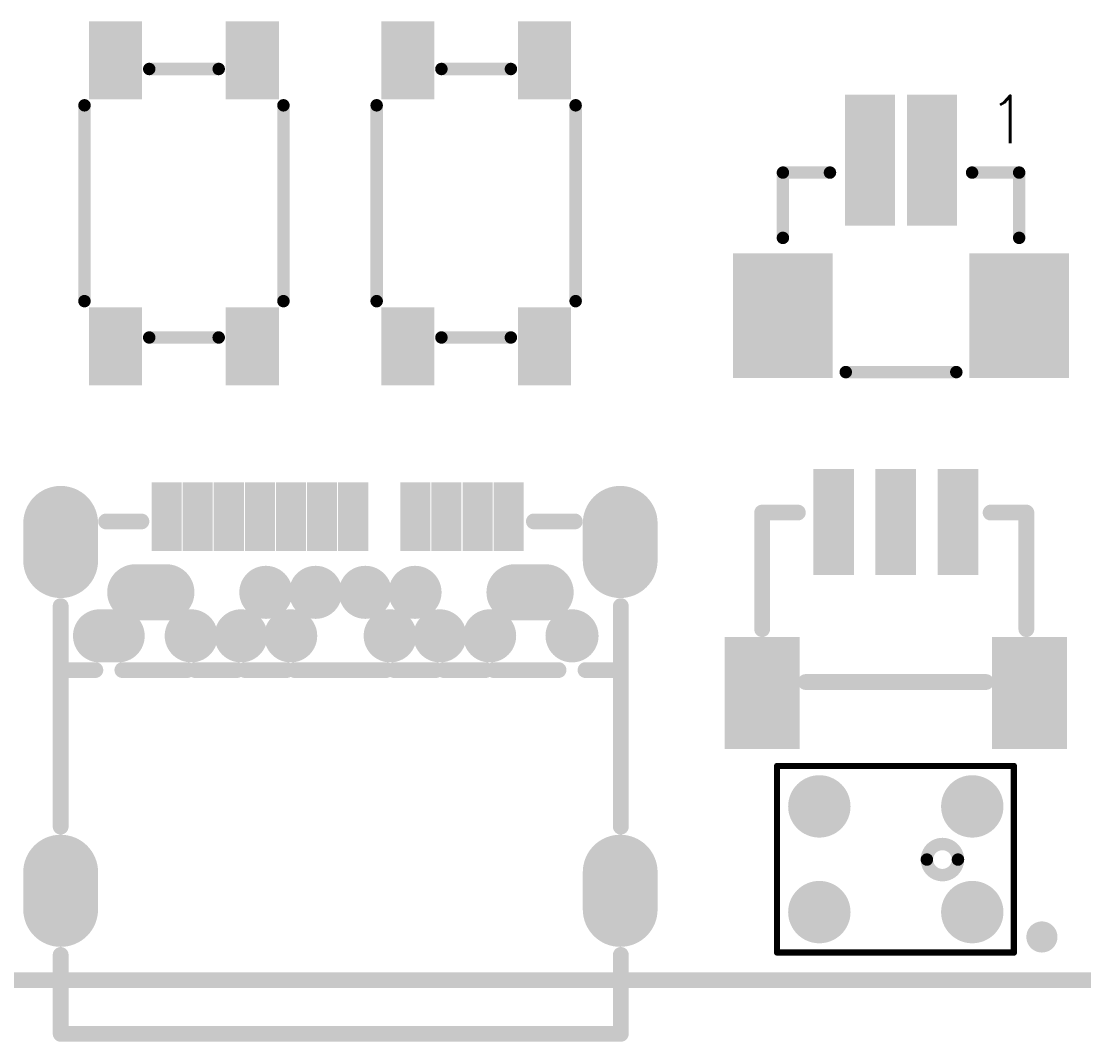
# Model space of a CAD drawing. Header units: millimetres. Extents: x 33.87 to 37.32, y 19.03 to 21.28.
# Drawn here: x 34.653 to 35.326, y 19.036 to 19.682 of the extents above; entities that cross this region are included whole.
import ezdxf

# ---------------------------------------------------------------- set-up
doc = ezdxf.new("R2010")
doc.units = ezdxf.units.MM
doc.header["$MEASUREMENT"] = 0
for name, color, linetype in [('KeepOutLayer', 6, 'Continuous'), ('MidLayer1', 16, 'Continuous'), ('MidLayer2', 76, 'Continuous'), ('MidLayer3', 90, 'Continuous'), ('MidLayer4', 156, 'Continuous'), ('MidLayer5', 130, 'Continuous'), ('MidLayer6', 216, 'Continuous'), ('MultiLayer', 9, 'Continuous'), ('TopLayer', 1, 'Continuous'), ('TopOverlay', 2, 'Continuous'), ('TopPaste', 8, 'Continuous'), ('TopSolder', 216, 'Continuous')]:
    doc.layers.add(name, color=color, linetype=linetype)
doc.styles.get("Standard").update_dxf_attribs({"font": 'txt', "bigfont": 'AllInOneBig.shx'})

# ---------------------------------------------------------------- blocks, each defined once
blk = doc.blocks.new('SH1_0_LT_2P_14')
at = {"layer": 'TopLayer'}
for points in [[(-0.0315, 0.08661), (-0.0315, 0.01181), (-0.00787, 0.08661), (-0.00787, 0.01181)], [(0.0315, 0.08661), (0.00787, 0.08661), (0.0315, 0.01181), (0.00787, 0.01181)], [(-0.10236, -0.01378), (-0.10236, -0.08465), (-0.04724, -0.01378), (-0.04724, -0.08465)], [(0.04724, -0.01378), (0.04724, -0.08465), (0.10236, -0.01378), (0.10236, -0.08465)]]:
    blk.add_solid(points, dxfattribs=at)
at = {"layer": 'TopOverlay', "const_width": 0.00787}
for points in [[(-0.0748, 0), (-0.0748, 0.04134)], [(-0.0748, 0.04134), (-0.045, 0.04134)], [(0.045, 0.04134), (0.07481, 0.04134)], [(0.0748, 0), (0.07481, 0.04134)], [(-0.035, -0.085), (0.035, -0.085)]]:
    blk.add_lwpolyline(points, dxfattribs=at)
at = {"layer": 'TopOverlay', "const_width": 0.00394}
for points in [[(-0.07677, 0.04134, 1), (-0.07283, 0.04134, 1)], [(-0.07677, 0.04134, 1), (-0.07283, 0.04134, 1)], [(-0.04697, 0.04134, 1), (-0.04303, 0.04134, 1)], [(0.04303, 0.04134, 1), (0.04697, 0.04134, 1)], [(0.07284, 0.04134, 1), (0.07678, 0.04134, 1)], [(0.07284, 0.04134, 1), (0.07678, 0.04134, 1)], [(-0.07677, 0, 1), (-0.07283, 0, 1)], [(0.07284, 0, 1), (0.07677, 0, 1)], [(-0.03697, -0.085, 1), (-0.03303, -0.085, 1)], [(0.03303, -0.085, 1), (0.03697, -0.085, 1)]]:
    blk.add_lwpolyline(points, format="xyb", close=True, dxfattribs=at)
at = {"layer": 'TopPaste'}
for points in [[(-0.0315, 0.08661), (-0.0315, 0.01181), (-0.00787, 0.08661), (-0.00787, 0.01181)], [(0.0315, 0.08661), (0.00787, 0.08661), (0.0315, 0.01181), (0.00787, 0.01181)], [(-0.10236, -0.01378), (-0.10236, -0.08465), (-0.04724, -0.01378), (-0.04724, -0.08465)], [(0.04724, -0.01378), (0.04724, -0.08465), (0.10236, -0.01378), (0.10236, -0.08465)]]:
    blk.add_solid(points, dxfattribs=at)
at = {"layer": 'TopSolder'}
for points in [[(-0.0355, 0.09061), (-0.0355, 0.00781), (-0.00387, 0.09061), (-0.00387, 0.00781)], [(0.0355, 0.09061), (0.00387, 0.09061), (0.0355, 0.00781), (0.00387, 0.00781)], [(-0.10636, -0.00978), (-0.10636, -0.08865), (-0.04324, -0.00978), (-0.04324, -0.08865)], [(0.04324, -0.00978), (0.04324, -0.08865), (0.10636, -0.00978), (0.10636, -0.08865)]]:
    blk.add_solid(points, dxfattribs=at)
at = {"layer": 'TopOverlay'}
blk.add_text('1', height=0.03, dxfattribs=at).set_placement((0.055, 0.06))
blk = doc.blocks.new('SH1_0_3P_VM_15')
at = {"layer": 'TopLayer'}
for points in [[(-0.04823, 0.02854), (-0.03051, 0.02854), (-0.04823, 0.0876), (-0.03051, 0.0876)], [(-0.00886, 0.02854), (0.00886, 0.02854), (-0.00886, 0.0876), (0.00886, 0.0876)], [(0.03051, 0.02854), (0.04823, 0.02854), (0.03051, 0.0876), (0.04823, 0.0876)], [(-0.10434, -0.08169), (-0.06497, -0.08169), (-0.10434, -0.0187), (-0.06497, -0.0187)], [(0.10434, -0.0187), (0.06497, -0.0187), (0.10434, -0.08169), (0.06497, -0.08169)]]:
    blk.add_solid(points, dxfattribs=at)
at = {"layer": 'TopOverlay', "const_width": 0.01}
for points in [[(-0.08465, 0.06398), (-0.06201, 0.06398)], [(-0.08465, -0.00984), (-0.08465, 0.06398)], [(0.06004, 0.06398), (0.08268, 0.06398)], [(0.08268, -0.00984), (0.08268, 0.06398)], [(-0.05709, -0.04331), (0.05709, -0.04331)]]:
    blk.add_lwpolyline(points, dxfattribs=at)
at = {"layer": 'TopOverlay', "const_width": 0.005}
for points in [[(-0.08715, 0.06398, 1), (-0.08215, 0.06398, 1)], [(-0.08715, 0.06398, 1), (-0.08215, 0.06398, 1)], [(-0.06451, 0.06398, 1), (-0.05951, 0.06398, 1)], [(0.05754, 0.06398, 1), (0.06254, 0.06398, 1)], [(0.08018, 0.06398, 1), (0.08518, 0.06398, 1)], [(0.08018, 0.06398, 1), (0.08518, 0.06398, 1)], [(-0.08715, -0.00984, 1), (-0.08215, -0.00984, 1)], [(0.08018, -0.00984, 1), (0.08518, -0.00984, 1)], [(-0.05959, -0.04331, 1), (-0.05459, -0.04331, 1)], [(0.05459, -0.04331, 1), (0.05959, -0.04331, 1)]]:
    blk.add_lwpolyline(points, format="xyb", close=True, dxfattribs=at)
at = {"layer": 'TopPaste'}
for points in [[(-0.04823, 0.02854), (-0.03051, 0.02854), (-0.04823, 0.0876), (-0.03051, 0.0876)], [(-0.00886, 0.02854), (0.00886, 0.02854), (-0.00886, 0.0876), (0.00886, 0.0876)], [(0.03051, 0.02854), (0.04823, 0.02854), (0.03051, 0.0876), (0.04823, 0.0876)], [(-0.10434, -0.08169), (-0.06497, -0.08169), (-0.10434, -0.0187), (-0.06497, -0.0187)], [(0.10434, -0.0187), (0.06497, -0.0187), (0.10434, -0.08169), (0.06497, -0.08169)]]:
    blk.add_solid(points, dxfattribs=at)
at = {"layer": 'TopSolder'}
for points in [[(-0.05223, 0.02454), (-0.02651, 0.02454), (-0.05223, 0.0916), (-0.02651, 0.0916)], [(-0.01286, 0.02454), (0.01286, 0.02454), (-0.01286, 0.0916), (0.01286, 0.0916)], [(0.02651, 0.02454), (0.05223, 0.02454), (0.02651, 0.0916), (0.05223, 0.0916)], [(-0.10834, -0.08569), (-0.06097, -0.08569), (-0.10834, -0.0147), (-0.06097, -0.0147)], [(0.10834, -0.0147), (0.06097, -0.0147), (0.10834, -0.08569), (0.06097, -0.08569)]]:
    blk.add_solid(points, dxfattribs=at)
blk = doc.blocks.new('KEY_3_4_2_5__19')
at = {"layer": 'TopLayer'}
for points in [[(-0.11122, 0.03051), (-0.06988, 0.03051), (-0.11122, 0.0561), (-0.06988, 0.0561)], [(0.11122, 0.0561), (0.06988, 0.0561), (0.11122, 0.03051), (0.06988, 0.03051)], [(-0.11122, -0.0561), (-0.06988, -0.0561), (-0.11122, -0.03051), (-0.06988, -0.03051)], [(0.11122, -0.03051), (0.06988, -0.03051), (0.11122, -0.0561), (0.06988, -0.0561)]]:
    blk.add_solid(points, dxfattribs=at)
at = {"layer": 'TopOverlay', "const_width": 0.00787}
for points in [[(0.062, 0.063), (-0.062, 0.063)], [(-0.085, -0.022), (-0.085, 0.022)], [(0.085, -0.022), (0.085, 0.022)], [(0.062, -0.063), (-0.062, -0.063)]]:
    blk.add_lwpolyline(points, dxfattribs=at)
at = {"layer": 'TopOverlay', "const_width": 0.00394}
for points in [[(-0.06397, 0.063, 1), (-0.06003, 0.063, 1)], [(0.06003, 0.063, 1), (0.06397, 0.063, 1)], [(-0.08697, 0.022, 1), (-0.08303, 0.022, 1)], [(0.08303, 0.022, 1), (0.08697, 0.022, 1)], [(-0.08697, -0.022, 1), (-0.08303, -0.022, 1)], [(0.08303, -0.022, 1), (0.08697, -0.022, 1)], [(-0.06397, -0.063, 1), (-0.06003, -0.063, 1)], [(0.06003, -0.063, 1), (0.06397, -0.063, 1)]]:
    blk.add_lwpolyline(points, format="xyb", close=True, dxfattribs=at)
at = {"layer": 'TopPaste'}
for points in [[(-0.11122, 0.03051), (-0.06988, 0.03051), (-0.11122, 0.0561), (-0.06988, 0.0561)], [(0.11122, 0.0561), (0.06988, 0.0561), (0.11122, 0.03051), (0.06988, 0.03051)], [(-0.11122, -0.0561), (-0.06988, -0.0561), (-0.11122, -0.03051), (-0.06988, -0.03051)], [(0.11122, -0.03051), (0.06988, -0.03051), (0.11122, -0.0561), (0.06988, -0.0561)]]:
    blk.add_solid(points, dxfattribs=at)
at = {"layer": 'TopSolder'}
for points in [[(-0.11522, 0.02651), (-0.06588, 0.02651), (-0.11522, 0.0601), (-0.06588, 0.0601)], [(0.11522, 0.0601), (0.06588, 0.0601), (0.11522, 0.02651), (0.06588, 0.02651)], [(-0.11522, -0.0601), (-0.06588, -0.0601), (-0.11522, -0.02651), (-0.06588, -0.02651)], [(0.11522, -0.02651), (0.06588, -0.02651), (0.11522, -0.0601), (0.06588, -0.0601)]]:
    blk.add_solid(points, dxfattribs=at)
blk = doc.blocks.new('KEY_3_4_2_5__20')
at = {"layer": 'TopLayer'}
for points in [[(-0.11122, 0.03051), (-0.06988, 0.03051), (-0.11122, 0.0561), (-0.06988, 0.0561)], [(0.11122, 0.0561), (0.06988, 0.0561), (0.11122, 0.03051), (0.06988, 0.03051)], [(-0.11122, -0.0561), (-0.06988, -0.0561), (-0.11122, -0.03051), (-0.06988, -0.03051)], [(0.11122, -0.03051), (0.06988, -0.03051), (0.11122, -0.0561), (0.06988, -0.0561)]]:
    blk.add_solid(points, dxfattribs=at)
at = {"layer": 'TopOverlay', "const_width": 0.00787}
for points in [[(-0.062, 0.063), (0.062, 0.063)], [(-0.085, 0.022), (-0.085, -0.022)], [(0.085, 0.022), (0.085, -0.022)], [(-0.062, -0.063), (0.062, -0.063)]]:
    blk.add_lwpolyline(points, dxfattribs=at)
at = {"layer": 'TopOverlay', "const_width": 0.00394}
for points in [[(-0.06397, 0.063, 1), (-0.06003, 0.063, 1)], [(0.06003, 0.063, 1), (0.06397, 0.063, 1)], [(-0.08697, 0.022, 1), (-0.08303, 0.022, 1)], [(0.08303, 0.022, 1), (0.08697, 0.022, 1)], [(-0.08697, -0.022, 1), (-0.08303, -0.022, 1)], [(0.08303, -0.022, 1), (0.08697, -0.022, 1)], [(-0.06397, -0.063, 1), (-0.06003, -0.063, 1)], [(0.06003, -0.063, 1), (0.06397, -0.063, 1)]]:
    blk.add_lwpolyline(points, format="xyb", close=True, dxfattribs=at)
at = {"layer": 'TopPaste'}
for points in [[(-0.11122, 0.03051), (-0.06988, 0.03051), (-0.11122, 0.0561), (-0.06988, 0.0561)], [(0.11122, 0.0561), (0.06988, 0.0561), (0.11122, 0.03051), (0.06988, 0.03051)], [(-0.11122, -0.0561), (-0.06988, -0.0561), (-0.11122, -0.03051), (-0.06988, -0.03051)], [(0.11122, -0.03051), (0.06988, -0.03051), (0.11122, -0.0561), (0.06988, -0.0561)]]:
    blk.add_solid(points, dxfattribs=at)
at = {"layer": 'TopSolder'}
for points in [[(-0.11522, 0.02651), (-0.06588, 0.02651), (-0.11522, 0.0601), (-0.06588, 0.0601)], [(0.11522, 0.0601), (0.06588, 0.0601), (0.11522, 0.02651), (0.06588, 0.02651)], [(-0.11522, -0.0601), (-0.06588, -0.0601), (-0.11522, -0.02651), (-0.06588, -0.02651)], [(0.11522, -0.02651), (0.06588, -0.02651), (0.11522, -0.0601), (0.06588, -0.0601)]]:
    blk.add_solid(points, dxfattribs=at)
blk = doc.blocks.new('AOS3729A_T42_31')
at = {"layer": 'TopLayer', "const_width": 0.01575}
for points in [[(-0.0563, 0.03346, 1), (-0.04055, 0.03346, 1)], [(0.04055, 0.03346, 1), (0.0563, 0.03346, 1)], [(-0.0563, -0.03346, 1), (-0.04055, -0.03346, 1)], [(0.04055, -0.03346, 1), (0.0563, -0.03346, 1)]]:
    blk.add_lwpolyline(points, format="xyb", close=True, dxfattribs=at)
at = {"layer": 'TopOverlay', "const_width": 0.00394}
for points in [[(-0.0752, 0.05906), (-0.0752, -0.05905)], [(-0.0752, 0.05906), (0.0748, 0.05905)], [(0.0748, 0.05905), (0.0748, -0.05906)], [(-0.0752, -0.05905), (0.0748, -0.05906)]]:
    blk.add_lwpolyline(points, dxfattribs=at)
at = {"layer": 'TopOverlay'}
for points, const_width in [([(-0.07618, 0.05906, 1), (-0.07421, 0.05906, 1)], 0.00197), ([(-0.07618, 0.05906, 1), (-0.07421, 0.05906, 1)], 0.00197), ([(0.07382, 0.05905, 1), (0.07579, 0.05905, 1)], 0.00197), ([(0.07382, 0.05905, 1), (0.07579, 0.05905, 1)], 0.00197), ([(0.03937, -0.0002, 1), (0.01969, -0.0002, 1)], 0.00787), ([(0.01772, -0.0002, 1), (0.02165, -0.0002, 1)], 0.00394), ([(0.0374, -0.0002, 1), (0.04134, -0.0002, 1)], 0.00394), ([(0.09646, -0.04921, 1), (0.08858, -0.04921, 1)], 0.01181), ([(0.08563, -0.04921, 1), (0.09154, -0.04921, 1)], 0.00591), ([(0.0935, -0.04921, 1), (0.09941, -0.04921, 1)], 0.00591), ([(-0.07618, -0.05905, 1), (-0.07421, -0.05905, 1)], 0.00197), ([(-0.07618, -0.05905, 1), (-0.07421, -0.05905, 1)], 0.00197), ([(0.07382, -0.05906, 1), (0.07579, -0.05906, 1)], 0.00197), ([(0.07382, -0.05906, 1), (0.07579, -0.05906, 1)], 0.00197)]:
    blk.add_lwpolyline(points, format="xyb", close=True, dxfattribs=dict(at, const_width=const_width))
at = {"layer": 'TopPaste', "const_width": 0.01575}
for points in [[(-0.0563, 0.03346, 1), (-0.04055, 0.03346, 1)], [(0.04055, 0.03346, 1), (0.0563, 0.03346, 1)], [(-0.0563, -0.03346, 1), (-0.04055, -0.03346, 1)], [(0.04055, -0.03346, 1), (0.0563, -0.03346, 1)]]:
    blk.add_lwpolyline(points, format="xyb", close=True, dxfattribs=at)
at = {"layer": 'TopSolder', "const_width": 0.01975}
for points in [[(-0.0583, 0.03346, 1), (-0.03855, 0.03346, 1)], [(0.03855, 0.03346, 1), (0.0583, 0.03346, 1)], [(-0.0583, -0.03346, 1), (-0.03855, -0.03346, 1)], [(0.03855, -0.03346, 1), (0.0583, -0.03346, 1)]]:
    blk.add_lwpolyline(points, format="xyb", close=True, dxfattribs=at)
blk = doc.blocks.new('USB_C_TH_TYPE_USB_3_1_C_52')
at = {"layer": 'MidLayer1'}
for points, const_width in [([(-0.13022, 0.17717), (-0.1066, 0.17717)], 0.03937), ([(0.09065, 0.17717), (0.11427, 0.17717)], 0.03937), ([(0.04301, 0.14074), (0.04301, 0.15256)], 0.02559), ([(0.07057, 0.12992), (0.07057, 0.11024)], 0.02756), ([(0.07057, -0.11024), (0.07057, -0.12992)], 0.02756), ([(-0.13022, -0.17716), (-0.1066, -0.17716)], 0.03937), ([(0.09065, -0.17716), (0.11427, -0.17716)], 0.03937)]:
    blk.add_lwpolyline(points, dxfattribs=dict(at, const_width=const_width))
for points, const_width in [([(-0.14006, 0.17717, 1), (-0.12038, 0.17717, 1)], 0.01969), ([(-0.11644, 0.17717, 1), (-0.09675, 0.17717, 1)], 0.01969), ([(0.08081, 0.17717, 1), (0.10049, 0.17717, 1)], 0.01969), ([(0.10443, 0.17717, 1), (0.12411, 0.17717, 1)], 0.01969), ([(0.03661, 0.15256, 1), (0.04941, 0.15256, 1)], 0.0128), ([(0.03661, 0.14074, 1), (0.04941, 0.14074, 1)], 0.0128), ([(0.06368, 0.12992, 1), (0.07746, 0.12992, 1)], 0.01378), ([(0.06368, 0.11024, 1), (0.07746, 0.11024, 1)], 0.01378), ([(0.03661, 0.09449, 1), (0.04941, 0.09449, 1)], 0.0128), ([(0.03661, 0.06299, 1), (0.04941, 0.06299, 1)], 0.0128), ([(0.06417, 0.04724, 1), (0.07697, 0.04724, 1)], 0.0128), ([(0.03661, 0.0315, 1), (0.04941, 0.0315, 1)], 0.0128), ([(0.06417, 0.01575, 1), (0.07697, 0.01575, 1)], 0.0128), ([(0.06417, -0.01575, 1), (0.07697, -0.01575, 1)], 0.0128), ([(0.03661, -0.0315, 1), (0.04941, -0.0315, 1)], 0.0128), ([(0.06417, -0.04724, 1), (0.07697, -0.04724, 1)], 0.0128), ([(0.03661, -0.06299, 1), (0.04941, -0.06299, 1)], 0.0128), ([(0.03661, -0.09449, 1), (0.04941, -0.09449, 1)], 0.0128), ([(0.06368, -0.11024, 1), (0.07746, -0.11024, 1)], 0.01378), ([(0.06368, -0.12992, 1), (0.07746, -0.12992, 1)], 0.01378), ([(0.03661, -0.14665, 1), (0.04941, -0.14665, 1)], 0.0128), ([(-0.14006, -0.17716, 1), (-0.12038, -0.17716, 1)], 0.01969), ([(-0.11644, -0.17716, 1), (-0.09675, -0.17716, 1)], 0.01969), ([(0.08081, -0.17716, 1), (0.10049, -0.17716, 1)], 0.01969), ([(0.10443, -0.17716, 1), (0.12411, -0.17716, 1)], 0.01969)]:
    blk.add_lwpolyline(points, format="xyb", close=True, dxfattribs=dict(at, const_width=const_width))
at = {"layer": 'MidLayer2'}
for points, const_width in [([(-0.13022, 0.17717), (-0.1066, 0.17717)], 0.03937), ([(0.09065, 0.17717), (0.11427, 0.17717)], 0.03937), ([(0.04301, 0.14074), (0.04301, 0.15256)], 0.02559), ([(0.07057, 0.12992), (0.07057, 0.11024)], 0.02756), ([(0.07057, -0.11024), (0.07057, -0.12992)], 0.02756), ([(-0.13022, -0.17716), (-0.1066, -0.17716)], 0.03937), ([(0.09065, -0.17716), (0.11427, -0.17716)], 0.03937)]:
    blk.add_lwpolyline(points, dxfattribs=dict(at, const_width=const_width))
for points, const_width in [([(-0.14006, 0.17717, 1), (-0.12038, 0.17717, 1)], 0.01969), ([(-0.11644, 0.17717, 1), (-0.09675, 0.17717, 1)], 0.01969), ([(0.08081, 0.17717, 1), (0.10049, 0.17717, 1)], 0.01969), ([(0.10443, 0.17717, 1), (0.12411, 0.17717, 1)], 0.01969), ([(0.03661, 0.15256, 1), (0.04941, 0.15256, 1)], 0.0128), ([(0.03661, 0.14074, 1), (0.04941, 0.14074, 1)], 0.0128), ([(0.06368, 0.12992, 1), (0.07746, 0.12992, 1)], 0.01378), ([(0.06368, 0.11024, 1), (0.07746, 0.11024, 1)], 0.01378), ([(0.03661, 0.09449, 1), (0.04941, 0.09449, 1)], 0.0128), ([(0.03661, 0.06299, 1), (0.04941, 0.06299, 1)], 0.0128), ([(0.06417, 0.04724, 1), (0.07697, 0.04724, 1)], 0.0128), ([(0.03661, 0.0315, 1), (0.04941, 0.0315, 1)], 0.0128), ([(0.06417, 0.01575, 1), (0.07697, 0.01575, 1)], 0.0128), ([(0.06417, -0.01575, 1), (0.07697, -0.01575, 1)], 0.0128), ([(0.03661, -0.0315, 1), (0.04941, -0.0315, 1)], 0.0128), ([(0.06417, -0.04724, 1), (0.07697, -0.04724, 1)], 0.0128), ([(0.03661, -0.06299, 1), (0.04941, -0.06299, 1)], 0.0128), ([(0.03661, -0.09449, 1), (0.04941, -0.09449, 1)], 0.0128), ([(0.06368, -0.11024, 1), (0.07746, -0.11024, 1)], 0.01378), ([(0.06368, -0.12992, 1), (0.07746, -0.12992, 1)], 0.01378), ([(0.03661, -0.14665, 1), (0.04941, -0.14665, 1)], 0.0128), ([(-0.14006, -0.17716, 1), (-0.12038, -0.17716, 1)], 0.01969), ([(-0.11644, -0.17716, 1), (-0.09675, -0.17716, 1)], 0.01969), ([(0.08081, -0.17716, 1), (0.10049, -0.17716, 1)], 0.01969), ([(0.10443, -0.17716, 1), (0.12411, -0.17716, 1)], 0.01969)]:
    blk.add_lwpolyline(points, format="xyb", close=True, dxfattribs=dict(at, const_width=const_width))
at = {"layer": 'MidLayer3'}
for points, const_width in [([(-0.13022, 0.17717), (-0.1066, 0.17717)], 0.03937), ([(0.09065, 0.17717), (0.11427, 0.17717)], 0.03937), ([(0.04301, 0.14074), (0.04301, 0.15256)], 0.02559), ([(0.07057, 0.12992), (0.07057, 0.11024)], 0.02756), ([(0.07057, -0.11024), (0.07057, -0.12992)], 0.02756), ([(-0.13022, -0.17716), (-0.1066, -0.17716)], 0.03937), ([(0.09065, -0.17716), (0.11427, -0.17716)], 0.03937)]:
    blk.add_lwpolyline(points, dxfattribs=dict(at, const_width=const_width))
for points, const_width in [([(-0.14006, 0.17717, 1), (-0.12038, 0.17717, 1)], 0.01969), ([(-0.11644, 0.17717, 1), (-0.09675, 0.17717, 1)], 0.01969), ([(0.08081, 0.17717, 1), (0.10049, 0.17717, 1)], 0.01969), ([(0.10443, 0.17717, 1), (0.12411, 0.17717, 1)], 0.01969), ([(0.03661, 0.15256, 1), (0.04941, 0.15256, 1)], 0.0128), ([(0.03661, 0.14074, 1), (0.04941, 0.14074, 1)], 0.0128), ([(0.06368, 0.12992, 1), (0.07746, 0.12992, 1)], 0.01378), ([(0.06368, 0.11024, 1), (0.07746, 0.11024, 1)], 0.01378), ([(0.03661, 0.09449, 1), (0.04941, 0.09449, 1)], 0.0128), ([(0.03661, 0.06299, 1), (0.04941, 0.06299, 1)], 0.0128), ([(0.06417, 0.04724, 1), (0.07697, 0.04724, 1)], 0.0128), ([(0.03661, 0.0315, 1), (0.04941, 0.0315, 1)], 0.0128), ([(0.06417, 0.01575, 1), (0.07697, 0.01575, 1)], 0.0128), ([(0.06417, -0.01575, 1), (0.07697, -0.01575, 1)], 0.0128), ([(0.03661, -0.0315, 1), (0.04941, -0.0315, 1)], 0.0128), ([(0.06417, -0.04724, 1), (0.07697, -0.04724, 1)], 0.0128), ([(0.03661, -0.06299, 1), (0.04941, -0.06299, 1)], 0.0128), ([(0.03661, -0.09449, 1), (0.04941, -0.09449, 1)], 0.0128), ([(0.06368, -0.11024, 1), (0.07746, -0.11024, 1)], 0.01378), ([(0.06368, -0.12992, 1), (0.07746, -0.12992, 1)], 0.01378), ([(0.03661, -0.14665, 1), (0.04941, -0.14665, 1)], 0.0128), ([(-0.14006, -0.17716, 1), (-0.12038, -0.17716, 1)], 0.01969), ([(-0.11644, -0.17716, 1), (-0.09675, -0.17716, 1)], 0.01969), ([(0.08081, -0.17716, 1), (0.10049, -0.17716, 1)], 0.01969), ([(0.10443, -0.17716, 1), (0.12411, -0.17716, 1)], 0.01969)]:
    blk.add_lwpolyline(points, format="xyb", close=True, dxfattribs=dict(at, const_width=const_width))
at = {"layer": 'MidLayer4'}
for points, const_width in [([(-0.13022, 0.17717), (-0.1066, 0.17717)], 0.03937), ([(0.09065, 0.17717), (0.11427, 0.17717)], 0.03937), ([(0.04301, 0.14074), (0.04301, 0.15256)], 0.02559), ([(0.07057, 0.12992), (0.07057, 0.11024)], 0.02756), ([(0.07057, -0.11024), (0.07057, -0.12992)], 0.02756), ([(-0.13022, -0.17716), (-0.1066, -0.17716)], 0.03937), ([(0.09065, -0.17716), (0.11427, -0.17716)], 0.03937)]:
    blk.add_lwpolyline(points, dxfattribs=dict(at, const_width=const_width))
for points, const_width in [([(-0.14006, 0.17717, 1), (-0.12038, 0.17717, 1)], 0.01969), ([(-0.11644, 0.17717, 1), (-0.09675, 0.17717, 1)], 0.01969), ([(0.08081, 0.17717, 1), (0.10049, 0.17717, 1)], 0.01969), ([(0.10443, 0.17717, 1), (0.12411, 0.17717, 1)], 0.01969), ([(0.03661, 0.15256, 1), (0.04941, 0.15256, 1)], 0.0128), ([(0.03661, 0.14074, 1), (0.04941, 0.14074, 1)], 0.0128), ([(0.06368, 0.12992, 1), (0.07746, 0.12992, 1)], 0.01378), ([(0.06368, 0.11024, 1), (0.07746, 0.11024, 1)], 0.01378), ([(0.03661, 0.09449, 1), (0.04941, 0.09449, 1)], 0.0128), ([(0.03661, 0.06299, 1), (0.04941, 0.06299, 1)], 0.0128), ([(0.06417, 0.04724, 1), (0.07697, 0.04724, 1)], 0.0128), ([(0.03661, 0.0315, 1), (0.04941, 0.0315, 1)], 0.0128), ([(0.06417, 0.01575, 1), (0.07697, 0.01575, 1)], 0.0128), ([(0.06417, -0.01575, 1), (0.07697, -0.01575, 1)], 0.0128), ([(0.03661, -0.0315, 1), (0.04941, -0.0315, 1)], 0.0128), ([(0.06417, -0.04724, 1), (0.07697, -0.04724, 1)], 0.0128), ([(0.03661, -0.06299, 1), (0.04941, -0.06299, 1)], 0.0128), ([(0.03661, -0.09449, 1), (0.04941, -0.09449, 1)], 0.0128), ([(0.06368, -0.11024, 1), (0.07746, -0.11024, 1)], 0.01378), ([(0.06368, -0.12992, 1), (0.07746, -0.12992, 1)], 0.01378), ([(0.03661, -0.14665, 1), (0.04941, -0.14665, 1)], 0.0128), ([(-0.14006, -0.17716, 1), (-0.12038, -0.17716, 1)], 0.01969), ([(-0.11644, -0.17716, 1), (-0.09675, -0.17716, 1)], 0.01969), ([(0.08081, -0.17716, 1), (0.10049, -0.17716, 1)], 0.01969), ([(0.10443, -0.17716, 1), (0.12411, -0.17716, 1)], 0.01969)]:
    blk.add_lwpolyline(points, format="xyb", close=True, dxfattribs=dict(at, const_width=const_width))
at = {"layer": 'MidLayer5'}
for points, const_width in [([(-0.13022, 0.17717), (-0.1066, 0.17717)], 0.03937), ([(0.09065, 0.17717), (0.11427, 0.17717)], 0.03937), ([(0.04301, 0.14074), (0.04301, 0.15256)], 0.02559), ([(0.07057, 0.12992), (0.07057, 0.11024)], 0.02756), ([(0.07057, -0.11024), (0.07057, -0.12992)], 0.02756), ([(-0.13022, -0.17716), (-0.1066, -0.17716)], 0.03937), ([(0.09065, -0.17716), (0.11427, -0.17716)], 0.03937)]:
    blk.add_lwpolyline(points, dxfattribs=dict(at, const_width=const_width))
for points, const_width in [([(-0.14006, 0.17717, 1), (-0.12038, 0.17717, 1)], 0.01969), ([(-0.11644, 0.17717, 1), (-0.09675, 0.17717, 1)], 0.01969), ([(0.08081, 0.17717, 1), (0.10049, 0.17717, 1)], 0.01969), ([(0.10443, 0.17717, 1), (0.12411, 0.17717, 1)], 0.01969), ([(0.03661, 0.15256, 1), (0.04941, 0.15256, 1)], 0.0128), ([(0.03661, 0.14074, 1), (0.04941, 0.14074, 1)], 0.0128), ([(0.06368, 0.12992, 1), (0.07746, 0.12992, 1)], 0.01378), ([(0.06368, 0.11024, 1), (0.07746, 0.11024, 1)], 0.01378), ([(0.03661, 0.09449, 1), (0.04941, 0.09449, 1)], 0.0128), ([(0.03661, 0.06299, 1), (0.04941, 0.06299, 1)], 0.0128), ([(0.06417, 0.04724, 1), (0.07697, 0.04724, 1)], 0.0128), ([(0.03661, 0.0315, 1), (0.04941, 0.0315, 1)], 0.0128), ([(0.06417, 0.01575, 1), (0.07697, 0.01575, 1)], 0.0128), ([(0.06417, -0.01575, 1), (0.07697, -0.01575, 1)], 0.0128), ([(0.03661, -0.0315, 1), (0.04941, -0.0315, 1)], 0.0128), ([(0.06417, -0.04724, 1), (0.07697, -0.04724, 1)], 0.0128), ([(0.03661, -0.06299, 1), (0.04941, -0.06299, 1)], 0.0128), ([(0.03661, -0.09449, 1), (0.04941, -0.09449, 1)], 0.0128), ([(0.06368, -0.11024, 1), (0.07746, -0.11024, 1)], 0.01378), ([(0.06368, -0.12992, 1), (0.07746, -0.12992, 1)], 0.01378), ([(0.03661, -0.14665, 1), (0.04941, -0.14665, 1)], 0.0128), ([(-0.14006, -0.17716, 1), (-0.12038, -0.17716, 1)], 0.01969), ([(-0.11644, -0.17716, 1), (-0.09675, -0.17716, 1)], 0.01969), ([(0.08081, -0.17716, 1), (0.10049, -0.17716, 1)], 0.01969), ([(0.10443, -0.17716, 1), (0.12411, -0.17716, 1)], 0.01969)]:
    blk.add_lwpolyline(points, format="xyb", close=True, dxfattribs=dict(at, const_width=const_width))
at = {"layer": 'MidLayer6'}
for points, const_width in [([(-0.13022, 0.17717), (-0.1066, 0.17717)], 0.03937), ([(0.09065, 0.17717), (0.11427, 0.17717)], 0.03937), ([(0.04301, 0.14074), (0.04301, 0.15256)], 0.02559), ([(0.07057, 0.12992), (0.07057, 0.11024)], 0.02756), ([(0.07057, -0.11024), (0.07057, -0.12992)], 0.02756), ([(-0.13022, -0.17716), (-0.1066, -0.17716)], 0.03937), ([(0.09065, -0.17716), (0.11427, -0.17716)], 0.03937)]:
    blk.add_lwpolyline(points, dxfattribs=dict(at, const_width=const_width))
for points, const_width in [([(-0.14006, 0.17717, 1), (-0.12038, 0.17717, 1)], 0.01969), ([(-0.11644, 0.17717, 1), (-0.09675, 0.17717, 1)], 0.01969), ([(0.08081, 0.17717, 1), (0.10049, 0.17717, 1)], 0.01969), ([(0.10443, 0.17717, 1), (0.12411, 0.17717, 1)], 0.01969), ([(0.03661, 0.15256, 1), (0.04941, 0.15256, 1)], 0.0128), ([(0.03661, 0.14074, 1), (0.04941, 0.14074, 1)], 0.0128), ([(0.06368, 0.12992, 1), (0.07746, 0.12992, 1)], 0.01378), ([(0.06368, 0.11024, 1), (0.07746, 0.11024, 1)], 0.01378), ([(0.03661, 0.09449, 1), (0.04941, 0.09449, 1)], 0.0128), ([(0.03661, 0.06299, 1), (0.04941, 0.06299, 1)], 0.0128), ([(0.06417, 0.04724, 1), (0.07697, 0.04724, 1)], 0.0128), ([(0.03661, 0.0315, 1), (0.04941, 0.0315, 1)], 0.0128), ([(0.06417, 0.01575, 1), (0.07697, 0.01575, 1)], 0.0128), ([(0.06417, -0.01575, 1), (0.07697, -0.01575, 1)], 0.0128), ([(0.03661, -0.0315, 1), (0.04941, -0.0315, 1)], 0.0128), ([(0.06417, -0.04724, 1), (0.07697, -0.04724, 1)], 0.0128), ([(0.03661, -0.06299, 1), (0.04941, -0.06299, 1)], 0.0128), ([(0.03661, -0.09449, 1), (0.04941, -0.09449, 1)], 0.0128), ([(0.06368, -0.11024, 1), (0.07746, -0.11024, 1)], 0.01378), ([(0.06368, -0.12992, 1), (0.07746, -0.12992, 1)], 0.01378), ([(0.03661, -0.14665, 1), (0.04941, -0.14665, 1)], 0.0128), ([(-0.14006, -0.17716, 1), (-0.12038, -0.17716, 1)], 0.01969), ([(-0.11644, -0.17716, 1), (-0.09675, -0.17716, 1)], 0.01969), ([(0.08081, -0.17716, 1), (0.10049, -0.17716, 1)], 0.01969), ([(0.10443, -0.17716, 1), (0.12411, -0.17716, 1)], 0.01969)]:
    blk.add_lwpolyline(points, format="xyb", close=True, dxfattribs=dict(at, const_width=const_width))
at = {"layer": 'MultiLayer'}
for points, const_width in [([(-0.13022, 0.17717), (-0.1066, 0.17717)], 0.03937), ([(0.09065, 0.17717), (0.11427, 0.17717)], 0.03937), ([(0.04301, 0.14074), (0.04301, 0.15256)], 0.02559), ([(0.07057, 0.12992), (0.07057, 0.11024)], 0.02756), ([(0.07057, -0.11024), (0.07057, -0.12992)], 0.02756), ([(-0.13022, -0.17716), (-0.1066, -0.17716)], 0.03937), ([(0.09065, -0.17716), (0.11427, -0.17716)], 0.03937)]:
    blk.add_lwpolyline(points, dxfattribs=dict(at, const_width=const_width))
for points, const_width in [([(-0.14006, 0.17717, 1), (-0.12038, 0.17717, 1)], 0.01969), ([(-0.11644, 0.17717, 1), (-0.09675, 0.17717, 1)], 0.01969), ([(0.08081, 0.17717, 1), (0.10049, 0.17717, 1)], 0.01969), ([(0.10443, 0.17717, 1), (0.12411, 0.17717, 1)], 0.01969), ([(0.03661, 0.15256, 1), (0.04941, 0.15256, 1)], 0.0128), ([(0.03661, 0.14074, 1), (0.04941, 0.14074, 1)], 0.0128), ([(0.06368, 0.12992, 1), (0.07746, 0.12992, 1)], 0.01378), ([(0.06368, 0.11024, 1), (0.07746, 0.11024, 1)], 0.01378), ([(0.03661, 0.09449, 1), (0.04941, 0.09449, 1)], 0.0128), ([(0.03661, 0.06299, 1), (0.04941, 0.06299, 1)], 0.0128), ([(0.06417, 0.04724, 1), (0.07697, 0.04724, 1)], 0.0128), ([(0.03661, 0.0315, 1), (0.04941, 0.0315, 1)], 0.0128), ([(0.06417, 0.01575, 1), (0.07697, 0.01575, 1)], 0.0128), ([(0.06417, -0.01575, 1), (0.07697, -0.01575, 1)], 0.0128), ([(0.03661, -0.0315, 1), (0.04941, -0.0315, 1)], 0.0128), ([(0.06417, -0.04724, 1), (0.07697, -0.04724, 1)], 0.0128), ([(0.03661, -0.06299, 1), (0.04941, -0.06299, 1)], 0.0128), ([(0.03661, -0.09449, 1), (0.04941, -0.09449, 1)], 0.0128), ([(0.06368, -0.11024, 1), (0.07746, -0.11024, 1)], 0.01378), ([(0.06368, -0.12992, 1), (0.07746, -0.12992, 1)], 0.01378), ([(0.03661, -0.14665, 1), (0.04941, -0.14665, 1)], 0.0128), ([(-0.14006, -0.17716, 1), (-0.12038, -0.17716, 1)], 0.01969), ([(-0.11644, -0.17716, 1), (-0.09675, -0.17716, 1)], 0.01969), ([(0.08081, -0.17716, 1), (0.10049, -0.17716, 1)], 0.01969), ([(0.10443, -0.17716, 1), (0.12411, -0.17716, 1)], 0.01969)]:
    blk.add_lwpolyline(points, format="xyb", close=True, dxfattribs=dict(at, const_width=const_width))
at = {"layer": 'TopLayer'}
for points, const_width in [([(-0.13022, 0.17717), (-0.1066, 0.17717)], 0.03937), ([(0.09065, 0.17717), (0.11427, 0.17717)], 0.03937), ([(0.04301, 0.14074), (0.04301, 0.15256)], 0.02559), ([(0.07057, 0.12992), (0.07057, 0.11024)], 0.02756), ([(0.07057, -0.11024), (0.07057, -0.12992)], 0.02756), ([(-0.13022, -0.17716), (-0.1066, -0.17716)], 0.03937), ([(0.09065, -0.17716), (0.11427, -0.17716)], 0.03937)]:
    blk.add_lwpolyline(points, dxfattribs=dict(at, const_width=const_width))
for points, const_width in [([(-0.14006, 0.17717, 1), (-0.12038, 0.17717, 1)], 0.01969), ([(-0.11644, 0.17717, 1), (-0.09675, 0.17717, 1)], 0.01969), ([(0.08081, 0.17717, 1), (0.10049, 0.17717, 1)], 0.01969), ([(0.10443, 0.17717, 1), (0.12411, 0.17717, 1)], 0.01969), ([(0.03661, 0.15256, 1), (0.04941, 0.15256, 1)], 0.0128), ([(0.03661, 0.14074, 1), (0.04941, 0.14074, 1)], 0.0128), ([(0.06368, 0.12992, 1), (0.07746, 0.12992, 1)], 0.01378), ([(0.06368, 0.11024, 1), (0.07746, 0.11024, 1)], 0.01378), ([(0.03661, 0.09449, 1), (0.04941, 0.09449, 1)], 0.0128), ([(0.03661, 0.06299, 1), (0.04941, 0.06299, 1)], 0.0128), ([(0.06417, 0.04724, 1), (0.07697, 0.04724, 1)], 0.0128), ([(0.03661, 0.0315, 1), (0.04941, 0.0315, 1)], 0.0128), ([(0.06417, 0.01575, 1), (0.07697, 0.01575, 1)], 0.0128), ([(0.06417, -0.01575, 1), (0.07697, -0.01575, 1)], 0.0128), ([(0.03661, -0.0315, 1), (0.04941, -0.0315, 1)], 0.0128), ([(0.06417, -0.04724, 1), (0.07697, -0.04724, 1)], 0.0128), ([(0.03661, -0.06299, 1), (0.04941, -0.06299, 1)], 0.0128), ([(0.03661, -0.09449, 1), (0.04941, -0.09449, 1)], 0.0128), ([(0.06368, -0.11024, 1), (0.07746, -0.11024, 1)], 0.01378), ([(0.06368, -0.12992, 1), (0.07746, -0.12992, 1)], 0.01378), ([(0.03661, -0.14665, 1), (0.04941, -0.14665, 1)], 0.0128), ([(-0.14006, -0.17716, 1), (-0.12038, -0.17716, 1)], 0.01969), ([(-0.11644, -0.17716, 1), (-0.09675, -0.17716, 1)], 0.01969), ([(0.08081, -0.17716, 1), (0.10049, -0.17716, 1)], 0.01969), ([(0.10443, -0.17716, 1), (0.12411, -0.17716, 1)], 0.01969)]:
    blk.add_lwpolyline(points, format="xyb", close=True, dxfattribs=dict(at, const_width=const_width))
for points in [[(0.13612, 0.10453), (0.13612, 0.11555), (0.10069, 0.10453), (0.10069, 0.11555)], [(0.13612, 0.08485), (0.13612, 0.09587), (0.10069, 0.08485), (0.10069, 0.09587)], [(0.13612, 0.06516), (0.13612, 0.07618), (0.10069, 0.06516), (0.10069, 0.07618)], [(0.13612, 0.04548), (0.13612, 0.0565), (0.10069, 0.04548), (0.10069, 0.0565)], [(0.13612, 0.02579), (0.13612, 0.03682), (0.10069, 0.02579), (0.10069, 0.03682)], [(0.13612, 0.00611), (0.13612, 0.01713), (0.10069, 0.00611), (0.10069, 0.01713)], [(0.13612, -0.01358), (0.13612, -0.00256), (0.10069, -0.01358), (0.10069, -0.00256)], [(0.13612, -0.05295), (0.13612, -0.04193), (0.10069, -0.05295), (0.10069, -0.04193)], [(0.13612, -0.07263), (0.13612, -0.06161), (0.10069, -0.07263), (0.10069, -0.06161)], [(0.13612, -0.09232), (0.13612, -0.0813), (0.10069, -0.09232), (0.10069, -0.0813)], [(0.13612, -0.11201), (0.13612, -0.10099), (0.10069, -0.11201), (0.10069, -0.10099)]]:
    blk.add_solid(points, dxfattribs=at)
at = {"layer": 'TopOverlay', "const_width": 0.01}
for points in [[(-0.20898, 0.17717), (-0.20898, -0.17717)], [(-0.20898, 0.17717), (-0.15901, 0.17717)], [(-0.07781, 0.17717), (0.06186, 0.17717)], [(0.02135, 0.1771), (0.02135, 0.1552)], [(0.11545, 0.1484), (0.11545, 0.12603)], [(0.02135, 0.1381), (0.02135, 0.09703)], [(0.02135, 0.09195), (0.02135, 0.06553)], [(0.02135, 0.06045), (0.02135, 0.03404)], [(0.02135, 0.02896), (0.02135, -0.02896)], [(0.02135, -0.03404), (0.02135, -0.06045)], [(0.02135, -0.06553), (0.02135, -0.09195)], [(0.02135, -0.09703), (0.02135, -0.1381)], [(0.11545, -0.12249), (0.11545, -0.14841)], [(0.02135, -0.1552), (0.02135, -0.17756)], [(-0.20898, -0.17756), (-0.159, -0.17756)], [(-0.07782, -0.17756), (0.06187, -0.17756)]]:
    blk.add_lwpolyline(points, dxfattribs=at)
at = {"layer": 'TopOverlay', "const_width": 0.005}
for points in [[(-0.21148, 0.17717, 1), (-0.20648, 0.17717, 1)], [(-0.21148, 0.17717, 1), (-0.20648, 0.17717, 1)], [(-0.16151, 0.17717, 1), (-0.15651, 0.17717, 1)], [(-0.08031, 0.17717, 1), (-0.07531, 0.17717, 1)], [(0.01885, 0.1771, 1), (0.02385, 0.1771, 1)], [(0.05936, 0.17717, 1), (0.06436, 0.17717, 1)], [(0.01885, 0.1552, 1), (0.02385, 0.1552, 1)], [(0.11295, 0.1484, 1), (0.11795, 0.1484, 1)], [(0.01885, 0.1381, 1), (0.02385, 0.1381, 1)], [(0.11295, 0.12603, 1), (0.11795, 0.12603, 1)], [(0.01885, 0.09703, 1), (0.02385, 0.09703, 1)], [(0.01885, 0.09195, 1), (0.02385, 0.09195, 1)], [(0.01885, 0.06553, 1), (0.02385, 0.06553, 1)], [(0.01885, 0.06045, 1), (0.02385, 0.06045, 1)], [(0.01885, 0.03404, 1), (0.02385, 0.03404, 1)], [(0.01885, 0.02896, 1), (0.02385, 0.02896, 1)], [(0.01885, -0.02896, 1), (0.02385, -0.02896, 1)], [(0.01885, -0.03404, 1), (0.02385, -0.03404, 1)], [(0.01885, -0.06045, 1), (0.02385, -0.06045, 1)], [(0.01885, -0.06553, 1), (0.02385, -0.06553, 1)], [(0.01885, -0.09195, 1), (0.02385, -0.09195, 1)], [(0.01885, -0.09703, 1), (0.02385, -0.09703, 1)], [(0.11295, -0.12249, 1), (0.11795, -0.12249, 1)], [(0.01885, -0.1381, 1), (0.02385, -0.1381, 1)], [(0.11295, -0.14841, 1), (0.11795, -0.14841, 1)], [(0.01885, -0.1552, 1), (0.02385, -0.1552, 1)], [(-0.21148, -0.17717, 1), (-0.20648, -0.17717, 1)], [(-0.21148, -0.17756, 1), (-0.20648, -0.17756, 1)], [(-0.1615, -0.17756, 1), (-0.1565, -0.17756, 1)], [(-0.08032, -0.17756, 1), (-0.07532, -0.17756, 1)], [(0.01885, -0.17756, 1), (0.02385, -0.17756, 1)], [(0.05937, -0.17756, 1), (0.06437, -0.17756, 1)]]:
    blk.add_lwpolyline(points, format="xyb", close=True, dxfattribs=at)
at = {"layer": 'TopPaste'}
for points in [[(0.13612, 0.10453), (0.13612, 0.11555), (0.10069, 0.10453), (0.10069, 0.11555)], [(0.13612, 0.08485), (0.13612, 0.09587), (0.10069, 0.08485), (0.10069, 0.09587)], [(0.13612, 0.06516), (0.13612, 0.07618), (0.10069, 0.06516), (0.10069, 0.07618)], [(0.13612, 0.04548), (0.13612, 0.0565), (0.10069, 0.04548), (0.10069, 0.0565)], [(0.13612, 0.02579), (0.13612, 0.03682), (0.10069, 0.02579), (0.10069, 0.03682)], [(0.13612, 0.00611), (0.13612, 0.01713), (0.10069, 0.00611), (0.10069, 0.01713)], [(0.13612, -0.01358), (0.13612, -0.00256), (0.10069, -0.01358), (0.10069, -0.00256)], [(0.13612, -0.05295), (0.13612, -0.04193), (0.10069, -0.05295), (0.10069, -0.04193)], [(0.13612, -0.07263), (0.13612, -0.06161), (0.10069, -0.07263), (0.10069, -0.06161)], [(0.13612, -0.09232), (0.13612, -0.0813), (0.10069, -0.09232), (0.10069, -0.0813)], [(0.13612, -0.11201), (0.13612, -0.10099), (0.10069, -0.11201), (0.10069, -0.10099)]]:
    blk.add_solid(points, dxfattribs=at)
at = {"layer": 'TopSolder'}
for points, const_width in [([(-0.13022, 0.17717), (-0.1066, 0.17717)], 0.04737), ([(0.09065, 0.17717), (0.11427, 0.17717)], 0.04737), ([(0.04301, 0.14074), (0.04301, 0.15256)], 0.03359), ([(0.07057, 0.12992), (0.07057, 0.11024)], 0.03556), ([(0.07057, -0.11024), (0.07057, -0.12992)], 0.03556), ([(-0.13022, -0.17716), (-0.1066, -0.17716)], 0.04737), ([(0.09065, -0.17716), (0.11427, -0.17716)], 0.04737)]:
    blk.add_lwpolyline(points, dxfattribs=dict(at, const_width=const_width))
for points, const_width in [([(-0.14206, 0.17717, 1), (-0.11838, 0.17717, 1)], 0.02369), ([(-0.11844, 0.17717, 1), (-0.09475, 0.17717, 1)], 0.02369), ([(0.07881, 0.17717, 1), (0.10249, 0.17717, 1)], 0.02369), ([(0.10243, 0.17717, 1), (0.12611, 0.17717, 1)], 0.02369), ([(0.03461, 0.15256, 1), (0.05141, 0.15256, 1)], 0.0168), ([(0.03461, 0.14074, 1), (0.05141, 0.14074, 1)], 0.0168), ([(0.06168, 0.12992, 1), (0.07946, 0.12992, 1)], 0.01778), ([(0.06168, 0.11024, 1), (0.07946, 0.11024, 1)], 0.01778), ([(0.03461, 0.09449, 1), (0.05141, 0.09449, 1)], 0.0168), ([(0.03461, 0.06299, 1), (0.05141, 0.06299, 1)], 0.0168), ([(0.06217, 0.04724, 1), (0.07897, 0.04724, 1)], 0.0168), ([(0.03461, 0.0315, 1), (0.05141, 0.0315, 1)], 0.0168), ([(0.06217, 0.01575, 1), (0.07897, 0.01575, 1)], 0.0168), ([(0.06217, -0.01575, 1), (0.07897, -0.01575, 1)], 0.0168), ([(0.03461, -0.0315, 1), (0.05141, -0.0315, 1)], 0.0168), ([(0.06217, -0.04724, 1), (0.07897, -0.04724, 1)], 0.0168), ([(0.03461, -0.06299, 1), (0.05141, -0.06299, 1)], 0.0168), ([(0.03461, -0.09449, 1), (0.05141, -0.09449, 1)], 0.0168), ([(0.06168, -0.11024, 1), (0.07946, -0.11024, 1)], 0.01778), ([(0.06168, -0.12992, 1), (0.07946, -0.12992, 1)], 0.01778), ([(0.03461, -0.14665, 1), (0.05141, -0.14665, 1)], 0.0168), ([(-0.14206, -0.17716, 1), (-0.11838, -0.17716, 1)], 0.02369), ([(-0.11844, -0.17716, 1), (-0.09475, -0.17716, 1)], 0.02369), ([(0.07881, -0.17716, 1), (0.10249, -0.17716, 1)], 0.02369), ([(0.10243, -0.17716, 1), (0.12611, -0.17716, 1)], 0.02369)]:
    blk.add_lwpolyline(points, format="xyb", close=True, dxfattribs=dict(at, const_width=const_width))
for points in [[(0.14012, 0.10053), (0.14012, 0.11955), (0.09669, 0.10053), (0.09669, 0.11955)], [(0.14012, 0.08085), (0.14012, 0.09987), (0.09669, 0.08085), (0.09669, 0.09987)], [(0.14012, 0.06116), (0.14012, 0.08018), (0.09669, 0.06116), (0.09669, 0.08018)], [(0.14012, 0.04148), (0.14012, 0.0605), (0.09669, 0.04148), (0.09669, 0.0605)], [(0.14012, 0.02179), (0.14012, 0.04082), (0.09669, 0.02179), (0.09669, 0.04082)], [(0.14012, 0.00211), (0.14012, 0.02113), (0.09669, 0.00211), (0.09669, 0.02113)], [(0.14012, -0.01758), (0.14012, 0.00144), (0.09669, -0.01758), (0.09669, 0.00144)], [(0.14012, -0.05695), (0.14012, -0.03793), (0.09669, -0.05695), (0.09669, -0.03793)], [(0.14012, -0.07663), (0.14012, -0.05761), (0.09669, -0.07663), (0.09669, -0.05761)], [(0.14012, -0.09632), (0.14012, -0.0773), (0.09669, -0.09632), (0.09669, -0.0773)], [(0.14012, -0.11601), (0.14012, -0.09699), (0.09669, -0.11601), (0.09669, -0.09699)]]:
    blk.add_solid(points, dxfattribs=at)

msp = doc.modelspace()

# ---------------------------------------------------------------- linework, layer by layer
at = {"layer": 'KeepOutLayer', "const_width": 0.01}
msp.add_lwpolyline([(34.0178, 19.075), (35.41293, 19.075)], dxfattribs=at)

# ---------------------------------------------------------------- block references
for name, p, rotation in [('KEY_3_4_2_5__19', (34.75591, 19.56693), 90), ('KEY_3_4_2_5__20', (34.94094, 19.56693), 270), ('USB_C_TH_TYPE_USB_3_1_C_52', (34.855, 19.25), 89.99999999999999)]:
    msp.add_blockref(name, p, dxfattribs=dict(rotation=rotation))
for name, p in [('SH1_0_LT_2P_14', (35.21, 19.545)), ('SH1_0_3P_VM_15', (35.20669, 19.30709)), ('AOS3729A_T42_31', (35.20669, 19.15157))]:
    msp.add_blockref(name, p)

doc.saveas('drawing.dxf')
